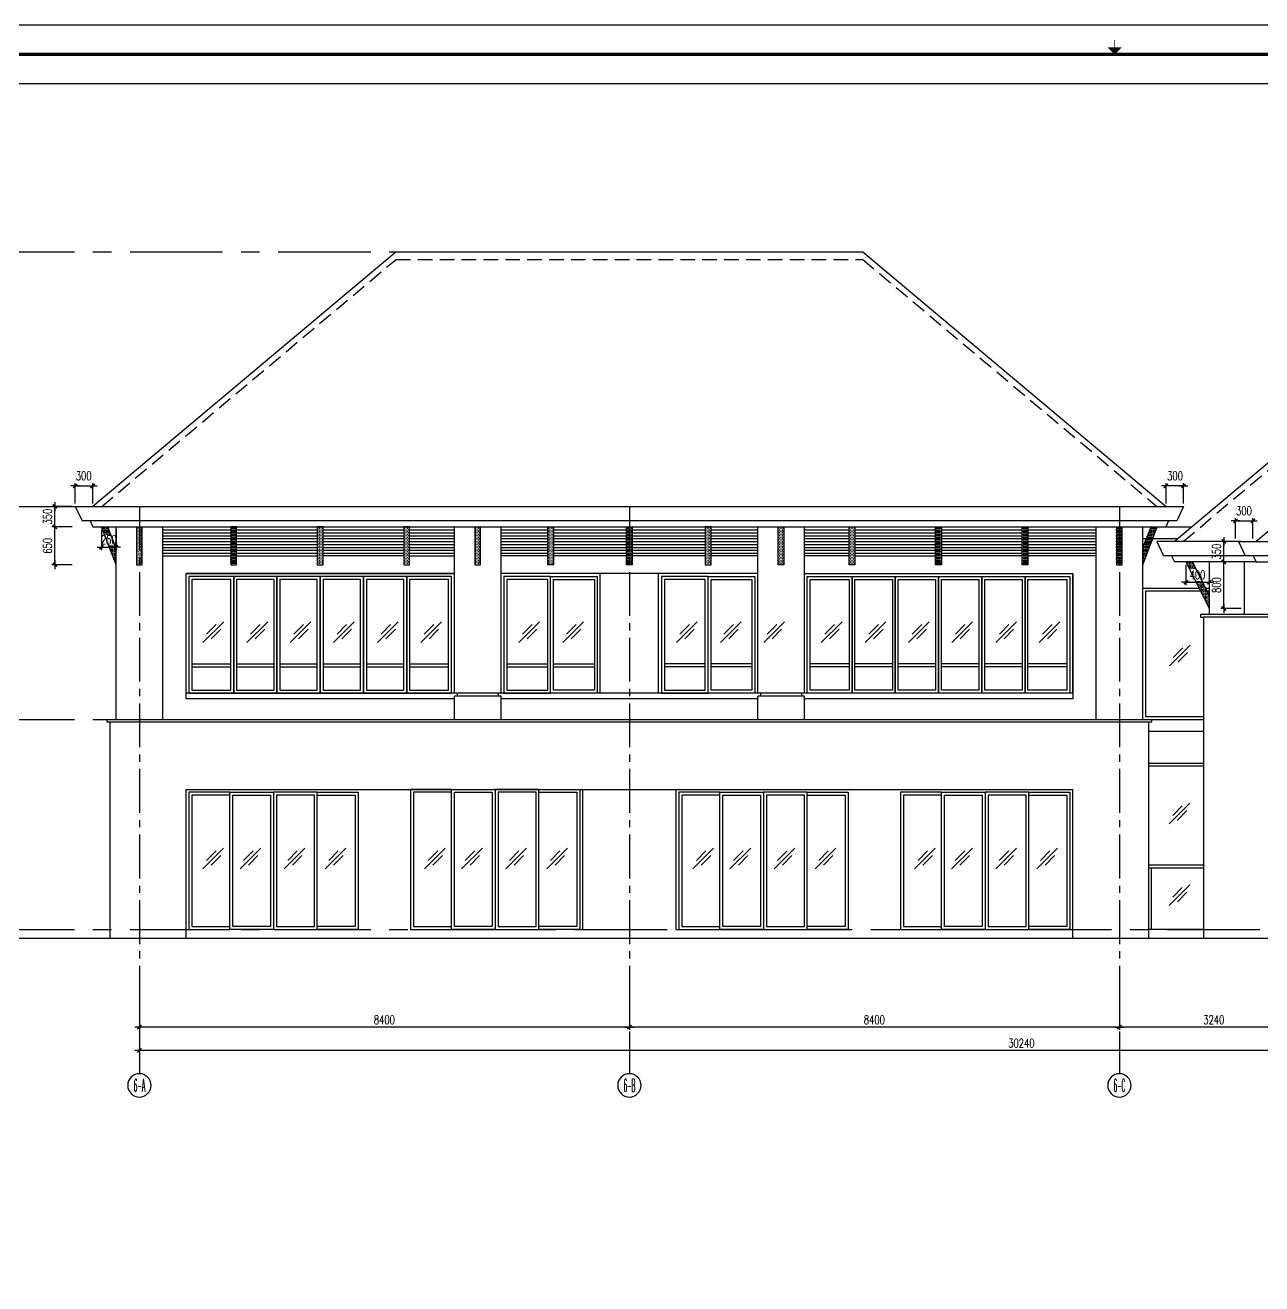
# Model space of a CAD drawing. Extents: x -395226 to -176901, y -140672 to 68263.
# Drawn here: x -263698 to -242497, y -54150 to -32579 of the extents above; entities that cross this region are included whole.
import ezdxf
from ezdxf.enums import TextEntityAlignment as Align

# ---------------------------------------------------------------- set-up
doc = ezdxf.new("R2010")
doc.units = 0
doc.header["$LTSCALE"] = 1000
doc.header["$MEASUREMENT"] = 0
for name, pattern in [('ACAD_ISO08W100', [36, 24, -3, 6, -3]), ('CENTER', [50.8, 31.75, -6.35, 6.35, -6.35]), ('HIDDEN', [0.375, 0.25, -0.125]), ('Plans$0$CENTER2', [1.125, 0.75, -0.125, 0.125, -0.125])]:
    doc.linetypes.add(name, pattern=pattern)
doc.layers.get('0').update_dxf_attribs({"linetype": 'CONTINUOUS'})
doc.layers.get('Defpoints').update_dxf_attribs({"linetype": 'CONTINUOUS'})
for name, color, linetype in [('A-AXIS', 3, 'CONTINUOUS'), ('A-AXIS-TEXT', 7, 'CONTINUOUS'), ('A-COLUMN', 1, 'CONTINUOUS'), ('A-DIM', 201, 'CONTINUOUS'), ('A-DOTE', 8, 'ACAD_ISO08W100'), ('A-FACADE', 5, 'CONTINUOUS'), ('A-FACADE-hatch', 252, 'CONTINUOUS'), ('A-FIN-GRAN', 34, 'CONTINUOUS'), ('A-LINE', 8, 'CONTINUOUS'), ('A-PUB-DIM', 3, 'CONTINUOUS'), ('A-ROOF', 7, 'CONTINUOUS'), ('A-SITE', 7, 'CONTINUOUS'), ('A-WALL', 2, 'CONTINUOUS'), ('A-WINDOW', 4, 'CONTINUOUS'), ('A_Elev_1', 1, 'CONTINUOUS'), ('A_Hatch', 8, 'CONTINUOUS'), ('A_Wall', 3, 'CONTINUOUS'), ('A_Window', 1, 'CONTINUOUS'), ('GLZ 01', 8, 'CONTINUOUS'), ('Plans$0$Grid', 9, 'Plans$0$CENTER2'), ('Sect 18', 1, 'CONTINUOUS'), ('图框', 7, 'CONTINUOUS')]:
    doc.layers.add(name, color=color, linetype=linetype)
doc.styles.add('COMPLEX', font='COMPLEX')
doc.styles.add('DIM_FONT', font='SIMPLEX', dxfattribs={"width": 0.7, "bigfont": 'GBCBIG'})
doc.dimstyles.new('DIM100', dxfattribs={"dimscale": 100, "dimtxt": 3, "dimasz": 0.01, "dimexe": 1, "dimexo": 1, "dimgap": 1, "dimtad": 1, "dimdec": 0, "dimzin": 0, "dimdsep": 46, "dimtxsty": 'DIM_FONT', "dimblk1": '_DIMX', "dimblk2": '_DIMX', "dimsah": 1, "dimcen": 0.01, "dimclrd": 256, "dimclre": 256, "dimclrt": 7, "dimadec": 0, "dimazin": 0, "dimtfac": 1, "dimtdec": 0, "dimtix": 1, "dimtmove": 2, "dimatfit": 3, "dimldrblk": '_DIMX', "dimfxl": 0, "dimtolj": 1, "dimtzin": 5, "dimarcsym": 0})

# ---------------------------------------------------------------- blocks, each defined once
blk = doc.blocks.new('glass hatch')
at = {"color": 9}
for p, q in [((0, 0), (355, 355)), ((61, 143), (225, 306)), ((143, 61), (306, 225))]:
    blk.add_line(p, q, dxfattribs=at)
blk = doc.blocks.new('A$C497E62DC')
for p, q in [((0, 0), (0, 3300)), ((800, 0), (800, 3300))]:
    blk.add_line(p, q)
at = {"color": 8}
blk.add_lwpolyline([(350, 3300), (350, 2650), (450, 2650), (450, 3300)], dxfattribs=at)
blk = doc.blocks.new('_DIMX')
blk.add_line((-150, 0), (150, 0))
at = {"const_width": 50}
blk.add_lwpolyline([(-70, -70), (70, 70)], dxfattribs=at)
blk = doc.blocks.new('*D719')
at = {"layer": 'A-DIM', "lineweight": -2}
for p, q in [((-262390, -41226), (-262390, -41576)), ((-262140, -41226), (-262140, -41576)), ((-262390, -41526), (-262391, -41526)), ((-262390, -41526), (-262140, -41526)), ((-262139, -41526), (-262139, -41526))]:
    blk.add_line(p, q, dxfattribs=at)
at = {"layer": 'Defpoints', "color": 0}
for p in [(-262390, -41176), (-262140, -41176), (-262140, -41526)]:
    blk.add_point(p, dxfattribs=at)
at = {"layer": 'A-DIM', "lineweight": -2, "xscale": 0.5, "yscale": 0.5, "zscale": 0.5}
blk.add_blockref('_DIMX', (-262390, -41526), dxfattribs=at)
at = {"layer": 'A-DIM', "lineweight": -2, "xscale": 0.5, "yscale": 0.5, "zscale": 0.5, "rotation": 180}
blk.add_blockref('_DIMX', (-262140, -41526), dxfattribs=at)
at = {"layer": 'A-DIM', "insert": (-262265, -41401), "char_height": 150, "attachment_point": 5, "style": 'DIM_FONT'}
blk.add_mtext('\\A1;250', dxfattribs=at)
blk = doc.blocks.new('*D720')
at = {"layer": 'A-DIM', "lineweight": -2}
for p, q in [((-262890, -41176), (-263240, -41176)), ((-263190, -41826), (-263190, -41177)), ((-262890, -41826), (-263240, -41826))]:
    blk.add_line(p, q, dxfattribs=at)
at = {"layer": 'Defpoints', "color": 0}
for p in [(-263190, -41176), (-262840, -41176), (-262840, -41826)]:
    blk.add_point(p, dxfattribs=at)
at = {"layer": 'A-DIM', "lineweight": -2, "xscale": 0.5, "yscale": 0.5, "zscale": 0.5}
for p, rotation in [((-263190, -41176), 90), ((-263190, -41826), 270)]:
    blk.add_blockref('_DIMX', p, dxfattribs=dict(at, rotation=rotation))
at = {"layer": 'A-DIM', "insert": (-263315, -41501), "char_height": 150, "attachment_point": 5, "rotation": 90, "style": 'DIM_FONT'}
blk.add_mtext('\\A1;650', dxfattribs=at)
blk = doc.blocks.new('*D721')
at = {"layer": 'A-DIM', "lineweight": -2}
for p, q in [((-262840, -40776), (-262840, -40426)), ((-262839, -40476), (-262540, -40476)), ((-262540, -40776), (-262540, -40426))]:
    blk.add_line(p, q, dxfattribs=at)
at = {"layer": 'Defpoints', "color": 0}
for p in [(-262540, -40476), (-262840, -40826), (-262540, -40826)]:
    blk.add_point(p, dxfattribs=at)
at = {"layer": 'A-DIM', "lineweight": -2, "xscale": 0.5, "yscale": 0.5, "zscale": 0.5, "rotation": 180}
blk.add_blockref('_DIMX', (-262840, -40476), dxfattribs=at)
at = {"layer": 'A-DIM', "lineweight": -2, "xscale": 0.5, "yscale": 0.5, "zscale": 0.5}
blk.add_blockref('_DIMX', (-262540, -40476), dxfattribs=at)
at = {"layer": 'A-DIM', "insert": (-262694, -40304), "char_height": 150, "attachment_point": 5, "style": 'DIM_FONT'}
blk.add_mtext('\\A1;300', dxfattribs=at)
blk = doc.blocks.new('*D722')
at = {"layer": 'A-DIM', "lineweight": -2}
for p, q in [((-262890, -40826), (-263240, -40826)), ((-263190, -40826), (-263190, -40825)), ((-263190, -41176), (-263190, -40826)), ((-262890, -41176), (-263240, -41176)), ((-263190, -41177), (-263190, -41177))]:
    blk.add_line(p, q, dxfattribs=at)
at = {"layer": 'Defpoints', "color": 0}
for p in [(-263190, -40826), (-262840, -40826), (-262840, -41176)]:
    blk.add_point(p, dxfattribs=at)
at = {"layer": 'A-DIM', "lineweight": -2, "xscale": 0.5, "yscale": 0.5, "zscale": 0.5}
for p, rotation in [((-263190, -40826), 270), ((-263190, -41176), 90)]:
    blk.add_blockref('_DIMX', p, dxfattribs=dict(at, rotation=rotation))
at = {"layer": 'A-DIM', "insert": (-263315, -41001), "char_height": 150, "attachment_point": 5, "rotation": 90, "style": 'DIM_FONT'}
blk.add_mtext('\\A1;350', dxfattribs=at)
blk = doc.blocks.new('*D723')
at = {"layer": 'A-DIM', "lineweight": -2}
for p, q in [((-244140, -40776), (-244140, -40426)), ((-243840, -40476), (-244139, -40476)), ((-243840, -40776), (-243840, -40426))]:
    blk.add_line(p, q, dxfattribs=at)
at = {"layer": 'Defpoints', "color": 0}
for p in [(-244140, -40476), (-244140, -40826), (-243840, -40826)]:
    blk.add_point(p, dxfattribs=at)
at = {"layer": 'A-DIM', "lineweight": -2, "xscale": 0.5, "yscale": 0.5, "zscale": 0.5, "rotation": 180}
blk.add_blockref('_DIMX', (-244140, -40476), dxfattribs=at)
at = {"layer": 'A-DIM', "lineweight": -2, "xscale": 0.5, "yscale": 0.5, "zscale": 0.5}
blk.add_blockref('_DIMX', (-243840, -40476), dxfattribs=at)
at = {"layer": 'A-DIM', "insert": (-243985, -40304), "char_height": 150, "attachment_point": 5, "style": 'DIM_FONT'}
blk.add_mtext('\\A1;300', dxfattribs=at)
blk = doc.blocks.new('*D728')
at = {"layer": 'A-DIM', "lineweight": -2}
for p, q in [((-242950, -41376), (-242950, -41026)), ((-242949, -41076), (-242650, -41076)), ((-242650, -41376), (-242650, -41026))]:
    blk.add_line(p, q, dxfattribs=at)
at = {"layer": 'Defpoints', "color": 0}
for p in [(-242650, -41076), (-242950, -41426), (-242650, -41426)]:
    blk.add_point(p, dxfattribs=at)
at = {"layer": 'A-DIM', "lineweight": -2, "xscale": 0.5, "yscale": 0.5, "zscale": 0.5, "rotation": 180}
blk.add_blockref('_DIMX', (-242950, -41076), dxfattribs=at)
at = {"layer": 'A-DIM', "lineweight": -2, "xscale": 0.5, "yscale": 0.5, "zscale": 0.5}
blk.add_blockref('_DIMX', (-242650, -41076), dxfattribs=at)
at = {"layer": 'A-DIM', "insert": (-242804, -40904), "char_height": 150, "attachment_point": 5, "style": 'DIM_FONT'}
blk.add_mtext('\\A1;300', dxfattribs=at)
blk = doc.blocks.new('*D730')
at = {"layer": 'A-DIM', "lineweight": -2}
for p, q in [((-242849, -41776), (-243199, -41776)), ((-243149, -42576), (-243149, -41777)), ((-242849, -42576), (-243199, -42576))]:
    blk.add_line(p, q, dxfattribs=at)
at = {"layer": 'Defpoints', "color": 0}
for p in [(-243149, -41776), (-242799, -41776), (-242799, -42576)]:
    blk.add_point(p, dxfattribs=at)
at = {"layer": 'A-DIM', "lineweight": -2, "xscale": 0.5, "yscale": 0.5, "zscale": 0.5}
for p, rotation in [((-243149, -41776), 90), ((-243149, -42576), 270)]:
    blk.add_blockref('_DIMX', p, dxfattribs=dict(at, rotation=rotation))
at = {"layer": 'A-DIM', "insert": (-243274, -42176), "char_height": 150, "attachment_point": 5, "rotation": 90, "style": 'DIM_FONT'}
blk.add_mtext('\\A1;800', dxfattribs=at)
blk = doc.blocks.new('*D731')
at = {"layer": 'A-DIM', "lineweight": -2}
for p, q in [((-242849, -41426), (-243199, -41426)), ((-243149, -41426), (-243149, -41425)), ((-243149, -41776), (-243149, -41426)), ((-242849, -41776), (-243199, -41776)), ((-243149, -41777), (-243149, -41777))]:
    blk.add_line(p, q, dxfattribs=at)
at = {"layer": 'Defpoints', "color": 0}
for p in [(-243149, -41426), (-242799, -41426), (-242799, -41776)]:
    blk.add_point(p, dxfattribs=at)
at = {"layer": 'A-DIM', "lineweight": -2, "xscale": 0.5, "yscale": 0.5, "zscale": 0.5}
for p, rotation in [((-243149, -41426), 270), ((-243149, -41776), 90)]:
    blk.add_blockref('_DIMX', p, dxfattribs=dict(at, rotation=rotation))
at = {"layer": 'A-DIM', "insert": (-243274, -41601), "char_height": 150, "attachment_point": 5, "rotation": 90, "style": 'DIM_FONT'}
blk.add_mtext('\\A1;350', dxfattribs=at)
blk = doc.blocks.new('*D735')
at = {"layer": 'A-PUB-DIM', "lineweight": -2}
for p, q in [((-244940, -49199), (-244940, -49799)), ((-241700, -49199), (-241700, -49799)), ((-241700, -49749), (-244939, -49749))]:
    blk.add_line(p, q, dxfattribs=at)
at = {"layer": 'Defpoints', "color": 0}
for p in [(-244940, -49149), (-241700, -49149), (-244940, -49749)]:
    blk.add_point(p, dxfattribs=at)
at = {"layer": 'A-PUB-DIM', "lineweight": -2, "xscale": 0.5, "yscale": 0.5, "zscale": 0.5, "rotation": 180}
blk.add_blockref('_DIMX', (-244940, -49749), dxfattribs=at)
at = {"layer": 'A-PUB-DIM', "lineweight": -2, "xscale": 0.5, "yscale": 0.5, "zscale": 0.5}
blk.add_blockref('_DIMX', (-241700, -49749), dxfattribs=at)
at = {"layer": 'A-PUB-DIM', "insert": (-243320, -49624), "char_height": 150, "attachment_point": 5, "style": 'DIM_FONT'}
blk.add_mtext('\\A1;3240', dxfattribs=at)
blk = doc.blocks.new('*D736')
at = {"layer": 'A-PUB-DIM', "lineweight": -2}
for p, q in [((-253340, -49199), (-253340, -49799)), ((-244940, -49199), (-244940, -49799)), ((-244940, -49749), (-253339, -49749))]:
    blk.add_line(p, q, dxfattribs=at)
at = {"layer": 'Defpoints', "color": 0}
for p in [(-253340, -49149), (-244940, -49149), (-253340, -49749)]:
    blk.add_point(p, dxfattribs=at)
at = {"layer": 'A-PUB-DIM', "lineweight": -2, "xscale": 0.5, "yscale": 0.5, "zscale": 0.5, "rotation": 180}
blk.add_blockref('_DIMX', (-253340, -49749), dxfattribs=at)
at = {"layer": 'A-PUB-DIM', "lineweight": -2, "xscale": 0.5, "yscale": 0.5, "zscale": 0.5}
blk.add_blockref('_DIMX', (-244940, -49749), dxfattribs=at)
at = {"layer": 'A-PUB-DIM', "insert": (-249140, -49624), "char_height": 150, "attachment_point": 5, "style": 'DIM_FONT'}
blk.add_mtext('\\A1;8400', dxfattribs=at)
blk = doc.blocks.new('*D737')
at = {"layer": 'A-PUB-DIM', "lineweight": -2}
for p, q in [((-261740, -49199), (-261740, -49799)), ((-253340, -49199), (-253340, -49799)), ((-253340, -49749), (-261739, -49749))]:
    blk.add_line(p, q, dxfattribs=at)
at = {"layer": 'Defpoints', "color": 0}
for p in [(-261740, -49149), (-253340, -49149), (-261740, -49749)]:
    blk.add_point(p, dxfattribs=at)
at = {"layer": 'A-PUB-DIM', "lineweight": -2, "xscale": 0.5, "yscale": 0.5, "zscale": 0.5, "rotation": 180}
blk.add_blockref('_DIMX', (-261740, -49749), dxfattribs=at)
at = {"layer": 'A-PUB-DIM', "lineweight": -2, "xscale": 0.5, "yscale": 0.5, "zscale": 0.5}
blk.add_blockref('_DIMX', (-253340, -49749), dxfattribs=at)
at = {"layer": 'A-PUB-DIM', "insert": (-257540, -49624), "char_height": 150, "attachment_point": 5, "style": 'DIM_FONT'}
blk.add_mtext('\\A1;8400', dxfattribs=at)
blk = doc.blocks.new('*D738')
at = {"layer": 'A-PUB-DIM', "lineweight": -2}
for p, q in [((-261740, -48891), (-261740, -50199)), ((-231500, -48891), (-231500, -50199)), ((-231500, -50149), (-261739, -50149))]:
    blk.add_line(p, q, dxfattribs=at)
at = {"layer": 'Defpoints', "color": 0}
for p in [(-261740, -48841), (-231500, -48841), (-261740, -50149)]:
    blk.add_point(p, dxfattribs=at)
at = {"layer": 'A-PUB-DIM', "lineweight": -2, "xscale": 0.5, "yscale": 0.5, "zscale": 0.5, "rotation": 180}
blk.add_blockref('_DIMX', (-261740, -50149), dxfattribs=at)
at = {"layer": 'A-PUB-DIM', "lineweight": -2, "xscale": 0.5, "yscale": 0.5, "zscale": 0.5}
blk.add_blockref('_DIMX', (-231500, -50149), dxfattribs=at)
at = {"layer": 'A-PUB-DIM', "insert": (-246620, -50024), "char_height": 150, "attachment_point": 5, "style": 'DIM_FONT'}
blk.add_mtext('\\A1;30240', dxfattribs=at)
blk = doc.blocks.new('_AXISO')
blk.add_circle((0, 0), 0.5)
at = {"layer": 'A-AXIS-TEXT', "style": 'COMPLEX', "width": 1.041667}
blk.add_attdef('A', text='', height=0.56, dxfattribs=at).set_placement((-0.25, -0.28), (0.25, -0.28), align=Align.FIT)
blk = doc.blocks.new('*D796')
at = {"layer": 'A-DIM', "lineweight": -2}
for p, q in [((-243800, -41826), (-243800, -42176)), ((-243400, -41826), (-243400, -42176)), ((-243799, -42126), (-243400, -42126))]:
    blk.add_line(p, q, dxfattribs=at)
at = {"layer": 'Defpoints', "color": 0}
for p in [(-243800, -41776), (-243400, -41776), (-243400, -42126)]:
    blk.add_point(p, dxfattribs=at)
at = {"layer": 'A-DIM', "lineweight": -2, "xscale": 0.5, "yscale": 0.5, "zscale": 0.5, "rotation": 180}
blk.add_blockref('_DIMX', (-243800, -42126), dxfattribs=at)
at = {"layer": 'A-DIM', "lineweight": -2, "xscale": 0.5, "yscale": 0.5, "zscale": 0.5}
blk.add_blockref('_DIMX', (-243400, -42126), dxfattribs=at)
at = {"layer": 'A-DIM', "insert": (-243600, -42001), "char_height": 150, "attachment_point": 5, "style": 'DIM_FONT'}
blk.add_mtext('\\A1;400', dxfattribs=at)
blk = doc.blocks.new('TJAD_TK_A0')
at = {"layer": '图框'}
blk.add_line((2162, 399.3), (973, 399.3), dxfattribs=at)
at = {"layer": '图框', "const_width": 0.3}
blk.add_lwpolyline([(1567.5, 391.74), (1567.5, 394.24)], dxfattribs=at)
at = {"layer": '图框', "const_width": 1.2}
blk.add_lwpolyline([(2152, -431.7), (2152, 389.3), (998, 389.3), (998, -431.7)], close=True, dxfattribs=at)
at = {"layer": '图框'}
blk.add_solid([(1565, 391.74), (1570, 391.74), (1567.5, 389.24)], dxfattribs=at)

msp = doc.modelspace()

# ---------------------------------------------------------------- hatches: boundary and pattern name
at = {"layer": 'A-FACADE-hatch'}
h = msp.add_hatch(dxfattribs=at)
h.set_pattern_fill('DOTS', color=256, scale=400, style=0)
h.set_pattern_definition([(360, (-262389.666, -41826.343), (12.5, 25), [0, -25])])
h.paths.add_polyline_path([(-262282.5, -41176.3), (-262389.7, -41176.3), (-262389.7, -41176.3), (-262139.7, -41826.3), (-262139.7, -41547.8)])
h = msp.add_hatch(dxfattribs=at)
h.set_pattern_fill('DOTS', color=256, scale=400, style=0)
h.set_pattern_definition([(360, (-261789.666, -41826.343), (12.5, 25), [0, -25])])
h.paths.add_polyline_path([(-261689.7, -41176.3), (-261789.7, -41176.3), (-261789.7, -41826.3), (-261689.7, -41826.3)])
h = msp.add_hatch(dxfattribs=at)
h.set_pattern_fill('DOTS', color=256, scale=400, style=0)
h.set_pattern_definition([(360, (-260173, -41826.343), (12.5, 25), [0, -25])])
h.paths.add_polyline_path([(-260073, -41176.3), (-260173, -41176.3), (-260173, -41826.3), (-260073, -41826.3)])
h = msp.add_hatch(dxfattribs=at)
h.set_pattern_fill('DOTS', color=256, scale=400, style=0)
h.set_pattern_definition([(360, (-258689.666, -41826.343), (12.5, 25), [0, -25])])
h.paths.add_polyline_path([(-258589.7, -41176.3), (-258689.7, -41176.3), (-258689.7, -41826.3), (-258589.7, -41826.3)])
h = msp.add_hatch(dxfattribs=at)
h.set_pattern_fill('DOTS', color=256, scale=400, style=0)
h.set_pattern_definition([(360, (-257206.333, -41826.343), (12.5, 25), [0, -25])])
h.paths.add_polyline_path([(-257106.3, -41176.3), (-257206.3, -41176.3), (-257206.3, -41826.3), (-257106.3, -41826.3)])
h = msp.add_hatch(dxfattribs=at)
h.set_pattern_fill('DOTS', color=256, scale=400, style=0)
h.set_pattern_definition([(360, (-255989.666, -41826.343), (12.5, 25), [0, -25])])
h.paths.add_polyline_path([(-255889.7, -41176.3), (-255989.7, -41176.3), (-255989.7, -41826.3), (-255889.7, -41826.3)])
h = msp.add_hatch(dxfattribs=at)
h.set_pattern_fill('DOTS', color=256, scale=400, style=0)
h.set_pattern_definition([(360, (-254739.666, -41826.343), (12.5, 25), [0, -25])])
h.paths.add_polyline_path([(-254639.7, -41176.3), (-254739.7, -41176.3), (-254739.7, -41826.3), (-254639.7, -41826.3)])
h = msp.add_hatch(dxfattribs=at)
h.set_pattern_fill('DOTS', color=256, scale=400, style=0)
h.set_pattern_definition([(360, (-253389.666, -41826.343), (12.5, 25), [0, -25])])
h.paths.add_polyline_path([(-253289.7, -41176.3), (-253389.7, -41176.3), (-253389.7, -41826.3), (-253289.7, -41826.3)])
h = msp.add_hatch(dxfattribs=at)
h.set_pattern_fill('DOTS', color=256, scale=400, style=0)
h.set_pattern_definition([(360, (-252039.666, -41826.343), (12.5, 25), [0, -25])])
h.paths.add_polyline_path([(-251939.7, -41176.3), (-252039.7, -41176.3), (-252039.7, -41826.3), (-251939.7, -41826.3)])
h = msp.add_hatch(dxfattribs=at)
h.set_pattern_fill('DOTS', color=256, scale=400, style=0)
h.set_pattern_definition([(360, (-250789.666, -41826.343), (12.5, 25), [0, -25])])
h.paths.add_polyline_path([(-250689.7, -41176.3), (-250789.7, -41176.3), (-250789.7, -41826.3), (-250689.7, -41826.3)])
h = msp.add_hatch(dxfattribs=at)
h.set_pattern_fill('DOTS', color=256, scale=400, style=0)
h.set_pattern_definition([(360, (-249573, -41826.343), (12.5, 25), [0, -25])])
h.paths.add_polyline_path([(-249473, -41176.3), (-249573, -41176.3), (-249573, -41826.3), (-249473, -41826.3)])
h = msp.add_hatch(dxfattribs=at)
h.set_pattern_fill('DOTS', color=256, scale=400, style=0)
h.set_pattern_definition([(360, (-248089.666, -41826.343), (12.5, 25), [0, -25])])
h.paths.add_polyline_path([(-247989.7, -41176.3), (-248089.7, -41176.3), (-248089.7, -41826.3), (-247989.7, -41826.3)])
h = msp.add_hatch(dxfattribs=at)
h.set_pattern_fill('DOTS', color=256, scale=400, style=0)
h.set_pattern_definition([(360, (-246606.333, -41826.343), (12.5, 25), [0, -25])])
h.paths.add_polyline_path([(-246506.3, -41176.3), (-246606.3, -41176.3), (-246606.3, -41826.3), (-246506.3, -41826.3)])
h = msp.add_hatch(dxfattribs=at)
h.set_pattern_fill('DOTS', color=256, scale=400, style=0)
h.set_pattern_definition([(360, (-244989.666, -41826.343), (12.5, 25), [0, -25])])
h.paths.add_polyline_path([(-244889.7, -41176.3), (-244989.7, -41176.3), (-244989.7, -41826.3), (-244889.7, -41826.3)])
h = msp.add_hatch(dxfattribs=at)
h.set_pattern_fill('DOTS', color=256, scale=400, style=0)
h.set_pattern_definition([(360, (-244539.666, -41826.343), (12.5, 25), [0, -25])])
h.paths.add_polyline_path([(-244539.7, -41529), (-244539.7, -41826.3), (-244289.7, -41176.3), (-244395.9, -41176.3)])
h = msp.add_hatch(dxfattribs=at)
h.set_pattern_fill('DOTS', color=256, scale=400, style=0)
h.set_pattern_definition([(180, (-442484.865, 7837.474), (-12.5, 25), [0, -25])])
h.paths.add_polyline_path([(-243799.7, -41776.3), (-243687.9, -41776.3), (-243399.7, -42352.7), (-243399.7, -42576.3)])
at = {"layer": 'A_Hatch'}
h = msp.add_hatch(dxfattribs=at)
h.set_pattern_fill('_USER', color=256, scale=50, style=0, pattern_type=0)
h.set_pattern_definition([(0, (-270966.5, -176028.9), (0, 50), [])])
h.paths.add_polyline_path([(-245339.7, -41176.3), (-246506.3, -41176.3), (-246506.3, -41676.3), (-245339.7, -41676.3)])
h.paths.add_polyline_path([(-260173, -41176.3), (-261339.7, -41176.3), (-261339.7, -41676.3), (-260173, -41676.3)])
h.paths.add_polyline_path([(-258689.7, -41176.3), (-260073, -41176.3), (-260073, -41676.3), (-258689.7, -41676.3)])
h.paths.add_polyline_path([(-257539.7, -41176.3), (-258589.7, -41176.3), (-258589.7, -41676.3), (-257539.7, -41676.3)])
h.paths.add_polyline_path([(-257206.3, -41176.3), (-257539.7, -41176.3), (-257539.7, -41676.3), (-257206.3, -41676.3)])
h.paths.add_polyline_path([(-256339.7, -41176.3), (-257106.3, -41176.3), (-257106.3, -41676.3), (-256339.7, -41676.3)])
h.paths.add_polyline_path([(-254739.7, -41176.3), (-255539.7, -41176.3), (-255539.7, -41676.3), (-254739.7, -41676.3)])
h.paths.add_polyline_path([(-253389.7, -41176.3), (-254639.7, -41176.3), (-254639.7, -41676.3), (-253389.7, -41676.3)])
h.paths.add_polyline_path([(-252039.7, -41176.3), (-253289.7, -41176.3), (-253289.7, -41676.3), (-252039.7, -41676.3)])
h.paths.add_polyline_path([(-251139.7, -41176.3), (-251939.7, -41176.3), (-251939.7, -41676.3), (-251139.7, -41676.3)])
h.paths.add_polyline_path([(-249573, -41176.3), (-250339.7, -41176.3), (-250339.7, -41676.3), (-249573, -41676.3)])
h.paths.add_polyline_path([(-248089.7, -41176.3), (-249139.7, -41176.3), (-249139.7, -41676.3), (-248089.7, -41676.3)])
h.paths.add_polyline_path([(-249139.7, -41176.3), (-249473, -41176.3), (-249473, -41676.3), (-249139.7, -41676.3)])
h.paths.add_polyline_path([(-246606.3, -41176.3), (-247989.7, -41176.3), (-247989.7, -41676.3), (-246606.3, -41676.3)])

# ---------------------------------------------------------------- linework, layer by layer
at = {"layer": 'A-COLUMN'}
for p, q in [((-256339.7, -44026.3), (-256339.7, -41176.3)), ((-255539.7, -44026.3), (-255539.7, -41176.3)), ((-251139.7, -44026.3), (-251139.7, -41176.3)), ((-250339.7, -44026.3), (-250339.7, -41176.3)), ((-256339.7, -44476.3), (-256339.7, -44076.3)), ((-256289.7, -44026.3), (-256289.7, -44076.3)), ((-255589.7, -44026.3), (-255589.7, -44076.3)), ((-255539.7, -44476.3), (-255539.7, -44076.3)), ((-251139.7, -44476.3), (-251139.7, -44076.3)), ((-251089.7, -44026.3), (-251089.7, -44076.3)), ((-250389.7, -44026.3), (-250389.7, -44076.3)), ((-250339.7, -44476.3), (-250339.7, -44076.3))]:
    msp.add_line(p, q, dxfattribs=at)
for points in [[(-243399.7, -41776.3), (-243399.7, -42676.3)], [(-242799.7, -41776.3), (-242799.7, -42676.3)], [(-255539.7, -44026.3), (-256339.7, -44026.3)], [(-255539.7, -44076.3), (-256339.7, -44076.3)], [(-250339.7, -44026.3), (-251139.7, -44026.3)], [(-250339.7, -44076.3), (-251139.7, -44076.3)]]:
    msp.add_lwpolyline(points, dxfattribs=at)
at = {"layer": 'A-DOTE', "linetype": 'CENTER', "ltscale": 0.05}
for p, q in [((-266980.5, -36463), (-257339.7, -36463)), ((-266980.5, -40826.3), (-256855.5, -40826.3)), ((-266980.5, -44476.3), (-257405.5, -44476.3)), ((-266980.5, -48076.3), (-225080.5, -48076.3))]:
    msp.add_line(p, q, dxfattribs=at)
at = {"layer": 'A-FACADE'}
for p, q in [((-261339.7, -41676.3), (-260173, -41676.3)), ((-260073, -41676.3), (-258689.7, -41676.3)), ((-257206.3, -41676.3), (-258589.7, -41676.3)), ((-257106.3, -41676.3), (-256339.7, -41676.3)), ((-254739.7, -41676.3), (-255539.7, -41676.3)), ((-253389.7, -41676.3), (-254639.7, -41676.3)), ((-252039.7, -41676.3), (-253289.7, -41676.3)), ((-251139.7, -41676.3), (-251939.7, -41676.3)), ((-249573, -41676.3), (-250339.7, -41676.3)), ((-249473, -41676.3), (-248089.7, -41676.3)), ((-246606.3, -41676.3), (-247989.7, -41676.3)), ((-245339.7, -41676.3), (-246506.3, -41676.3)), ((-251139.7, -41976.3), (-255539.7, -41976.3)), ((-253839.7, -44026.3), (-253839.7, -41976.3)), ((-252839.7, -44026.3), (-252839.7, -41976.3)), ((-245739.7, -44026.3), (-245739.7, -41976.3)), ((-260939.7, -48226.3), (-260939.7, -45676.3)), ((-260939.7, -45676.3), (-245739.7, -45676.3)), ((-254139.7, -48076.3), (-254139.7, -45676.3)), ((-252539.7, -48076.3), (-252539.7, -45676.3)), ((-245739.7, -48226.3), (-245739.7, -45676.3))]:
    msp.add_line(p, q, dxfattribs=at)
for points in [[(-256339.7, -44126.3), (-260939.7, -44126.3), (-260939.7, -41976.3), (-256339.7, -41976.3)], [(-245739.7, -41976.3), (-245739.7, -44126.3), (-250339.7, -44126.3)], [(-250339.7, -41976.3), (-245739.7, -41976.3)], [(-256339.7, -44026.3), (-260939.7, -44026.3)], [(-251139.7, -44026.3), (-255539.7, -44026.3)], [(-251139.7, -44126.3), (-255539.7, -44126.3)], [(-245739.7, -44026.3), (-250339.7, -44026.3)]]:
    msp.add_lwpolyline(points, dxfattribs=at)
at = {"layer": 'A-FIN-GRAN'}
for p, q in [((-244142.9, -41176.3), (-243701.7, -41176.3)), ((-244539.7, -41376.3), (-244477.4, -41376.3)), ((-244366.6, -41376.3), (-243940.1, -41376.3)), ((-241999.7, -42726.3), (-243499.7, -42726.3)), ((-244389.7, -44476.3), (-243499.7, -44476.3)), ((-244439.7, -44676.3), (-243499.7, -44676.3)), ((-243499.7, -48076.3), (-244439.7, -48076.3))]:
    msp.add_line(p, q, dxfattribs=at)
msp.add_lwpolyline([(-244439.7, -44526.3), (-262239.7, -44526.3)], dxfattribs=at)
at = {"layer": 'A-LINE'}
for p, q in [((-273380.5, -33579.1), (-219680.5, -33579.1)), ((-262139.7, -41826.3), (-262389.7, -41176.3)), ((-262139.7, -41547.8), (-262282.5, -41176.3)), ((-244539.7, -41826.3), (-244289.7, -41176.3)), ((-244539.7, -41529), (-244395.9, -41176.3))]:
    msp.add_line(p, q, dxfattribs=at)
for points in [[(-260173, -41826.3), (-260073, -41826.3), (-260073, -41176.3), (-260173, -41176.3)], [(-258689.7, -41826.3), (-258589.7, -41826.3), (-258589.7, -41176.3), (-258689.7, -41176.3)], [(-257206.3, -41826.3), (-257106.3, -41826.3), (-257106.3, -41176.3), (-257206.3, -41176.3)], [(-254639.7, -41826.3), (-254739.7, -41826.3), (-254739.7, -41176.3), (-254639.7, -41176.3)], [(-253289.7, -41826.3), (-253389.7, -41826.3), (-253389.7, -41176.3), (-253289.7, -41176.3)], [(-252039.7, -41826.3), (-251939.7, -41826.3), (-251939.7, -41176.3), (-252039.7, -41176.3)], [(-249473, -41826.3), (-249573, -41826.3), (-249573, -41176.3), (-249473, -41176.3)], [(-247989.7, -41826.3), (-248089.7, -41826.3), (-248089.7, -41176.3), (-247989.7, -41176.3)], [(-246506.3, -41826.3), (-246606.3, -41826.3), (-246606.3, -41176.3), (-246506.3, -41176.3)]]:
    msp.add_lwpolyline(points, close=True, dxfattribs=at)
for points in [[(-255989.7, -41176.3), (-255989.7, -41826.3), (-255889.7, -41826.3), (-255889.7, -41176.3)], [(-250689.7, -41176.3), (-250689.7, -41826.3), (-250789.7, -41826.3), (-250789.7, -41176.3)], [(-243799.7, -41776.3), (-243399.7, -42576.3)], [(-243687.9, -41776.3), (-243399.7, -42352.7)]]:
    msp.add_lwpolyline(points, dxfattribs=at)
at = {"layer": 'A-ROOF'}
for p, q in [((-257339.7, -36463), (-249339.7, -36463)), ((-262839.7, -40826.3), (-262723.1, -41076.3)), ((-243839.7, -40826.3), (-243956.2, -41076.3)), ((-243956.2, -41076.3), (-262723.1, -41076.3)), ((-262583.1, -41076.3), (-262536.5, -41176.3)), ((-262536.5, -41176.3), (-244142.9, -41176.3)), ((-244096.2, -41076.3), (-244142.9, -41176.3)), ((-244299.7, -41426.3), (-244183.1, -41676.3)), ((-242899.7, -41426.3), (-233499.7, -41426.3)), ((-242899.7, -41426.3), (-242783.1, -41676.3)), ((-242783.1, -41676.3), (-244183.1, -41676.3)), ((-244043.1, -41676.3), (-243996.5, -41776.3)), ((-233616.2, -41676.3), (-242783.1, -41676.3)), ((-242643.1, -41676.3), (-242596.5, -41776.3)), ((-242599.7, -41776.3), (-233802.9, -41776.3))]:
    msp.add_line(p, q, dxfattribs=at)
at = {"layer": 'A-ROOF', "color": 8, "linetype": 'HIDDEN'}
msp.add_line((-243844.1, -41426.3), (-240699.7, -38787.9), dxfattribs=at)
at = {"layer": 'A-ROOF'}
for points in [[(-257339.7, -36463), (-262539.7, -40826.3)], [(-249339.7, -36463), (-244139.7, -40826.3)], [(-242599.7, -41426.3), (-238199.7, -37734.3), (-233799.7, -41426.3)], [(-243999.7, -41426.3), (-240699.7, -38657.3), (-239299.7, -38657.3)], [(-262839.7, -40826.3), (-243839.7, -40826.3)], [(-242899.7, -41426.3), (-244299.7, -41426.3)], [(-242599.7, -41776.3), (-243999.7, -41776.3)]]:
    msp.add_lwpolyline(points, dxfattribs=at)
at = {"layer": 'A-ROOF', "color": 8, "linetype": 'HIDDEN'}
msp.add_lwpolyline([(-262384.1, -40826.3), (-257339.7, -36593.6), (-249339.7, -36593.6), (-244295.2, -40826.3)], dxfattribs=at)
at = {"layer": 'A-SITE', "ltscale": 0.05}
msp.add_lwpolyline([(-273494.7, -48226.3), (-219794.7, -48226.3)], dxfattribs=at)
at = {"layer": 'A-WALL'}
msp.add_lwpolyline([(-262239.7, -48226.3), (-262239.7, -44526.3), (-262289.7, -44526.3), (-262289.7, -44476.3), (-244389.7, -44476.3), (-244389.7, -44526.3), (-244439.7, -44526.3), (-244439.7, -48226.3)], dxfattribs=at)
at = {"layer": 'A-WINDOW'}
for p, q in [((-244539.7, -42226.3), (-243574.7, -42226.3)), ((-243462.9, -42226.3), (-243399.7, -42226.3)), ((-260839.7, -43526.3), (-260173, -43526.3)), ((-260073, -43526.3), (-259431.3, -43526.3)), ((-259331.3, -43526.3), (-258689.7, -43526.3)), ((-258589.7, -43526.3), (-257948, -43526.3)), ((-257848, -43526.3), (-257206.3, -43526.3)), ((-257106.3, -43526.3), (-256439.7, -43526.3)), ((-255439.7, -43526.3), (-254739.7, -43526.3)), ((-254639.7, -43526.3), (-253939.7, -43526.3)), ((-252039.7, -43526.3), (-252739.7, -43526.3)), ((-251239.7, -43526.3), (-251939.7, -43526.3)), ((-249573, -43526.3), (-250239.7, -43526.3)), ((-248831.3, -43526.3), (-249473, -43526.3)), ((-248089.7, -43526.3), (-248731.3, -43526.3)), ((-247348, -43526.3), (-247989.7, -43526.3)), ((-246606.3, -43526.3), (-247248, -43526.3)), ((-245839.7, -43526.3), (-246506.3, -43526.3)), ((-260839.7, -43576.3), (-260173, -43576.3)), ((-260073, -43576.3), (-259431.3, -43576.3)), ((-259331.3, -43576.3), (-258689.7, -43576.3)), ((-258589.7, -43576.3), (-257948, -43576.3)), ((-257848, -43576.3), (-257206.3, -43576.3)), ((-257106.3, -43576.3), (-256439.7, -43576.3)), ((-255439.7, -43576.3), (-254739.7, -43576.3)), ((-254639.7, -43576.3), (-253939.7, -43576.3)), ((-252039.7, -43576.3), (-252739.7, -43576.3)), ((-251239.7, -43576.3), (-251939.7, -43576.3)), ((-249573, -43576.3), (-250239.7, -43576.3)), ((-248831.3, -43576.3), (-249473, -43576.3)), ((-248089.7, -43576.3), (-248731.3, -43576.3)), ((-247348, -43576.3), (-247989.7, -43576.3)), ((-246606.3, -43576.3), (-247248, -43576.3)), ((-245839.7, -43576.3), (-246506.3, -43576.3)), ((-244439.7, -45226.3), (-243499.7, -45226.3)), ((-243499.7, -45276.3), (-244439.7, -45276.3)), ((-243499.7, -46976.3), (-244439.7, -46976.3)), ((-243499.7, -47026.3), (-244439.7, -47026.3))]:
    msp.add_line(p, q, dxfattribs=at)
for points in [[(-260889.7, -44026.3), (-260123, -44026.3), (-260123, -42026.3), (-260889.7, -42026.3)], [(-260123, -44026.3), (-259381.3, -44026.3), (-259381.3, -42026.3), (-260123, -42026.3)], [(-259381.3, -44026.3), (-258639.7, -44026.3), (-258639.7, -42026.3), (-259381.3, -42026.3)], [(-258639.7, -44026.3), (-257898, -44026.3), (-257898, -42026.3), (-258639.7, -42026.3)], [(-257898, -44026.3), (-257156.3, -44026.3), (-257156.3, -42026.3), (-257898, -42026.3)], [(-257156.3, -44026.3), (-256389.7, -44026.3), (-256389.7, -42026.3), (-257156.3, -42026.3)], [(-255489.7, -44026.3), (-254689.7, -44026.3), (-254689.7, -42026.3), (-255489.7, -42026.3)], [(-253889.7, -44026.3), (-254689.7, -44026.3), (-254689.7, -42026.3), (-253889.7, -42026.3)], [(-252789.7, -44026.3), (-251989.7, -44026.3), (-251989.7, -42026.3), (-252789.7, -42026.3)], [(-251189.7, -44026.3), (-251989.7, -44026.3), (-251989.7, -42026.3), (-251189.7, -42026.3)], [(-249523, -44026.3), (-250289.7, -44026.3), (-250289.7, -42026.3), (-249523, -42026.3)], [(-248781.3, -44026.3), (-249523, -44026.3), (-249523, -42026.3), (-248781.3, -42026.3)], [(-248039.7, -44026.3), (-248781.3, -44026.3), (-248781.3, -42026.3), (-248039.7, -42026.3)], [(-247298, -44026.3), (-248039.7, -44026.3), (-248039.7, -42026.3), (-247298, -42026.3)], [(-246556.3, -44026.3), (-247298, -44026.3), (-247298, -42026.3), (-246556.3, -42026.3)], [(-245789.7, -44026.3), (-246556.3, -44026.3), (-246556.3, -42026.3), (-245789.7, -42026.3)], [(-260839.7, -43976.3), (-260173, -43976.3), (-260173, -42076.3), (-260839.7, -42076.3)], [(-260073, -43976.3), (-259431.3, -43976.3), (-259431.3, -42076.3), (-260073, -42076.3)], [(-259331.3, -43976.3), (-258689.7, -43976.3), (-258689.7, -42076.3), (-259331.3, -42076.3)], [(-258589.7, -43976.3), (-257948, -43976.3), (-257948, -42076.3), (-258589.7, -42076.3)], [(-257848, -43976.3), (-257206.3, -43976.3), (-257206.3, -42076.3), (-257848, -42076.3)], [(-257106.3, -43976.3), (-256439.7, -43976.3), (-256439.7, -42076.3), (-257106.3, -42076.3)], [(-255439.7, -43976.3), (-254739.7, -43976.3), (-254739.7, -42076.3), (-255439.7, -42076.3)], [(-253939.7, -43976.3), (-254639.7, -43976.3), (-254639.7, -42076.3), (-253939.7, -42076.3)], [(-252739.7, -43976.3), (-252039.7, -43976.3), (-252039.7, -42076.3), (-252739.7, -42076.3)], [(-251239.7, -43976.3), (-251939.7, -43976.3), (-251939.7, -42076.3), (-251239.7, -42076.3)], [(-249573, -43976.3), (-250239.7, -43976.3), (-250239.7, -42076.3), (-249573, -42076.3)], [(-248831.3, -43976.3), (-249473, -43976.3), (-249473, -42076.3), (-248831.3, -42076.3)], [(-248089.7, -43976.3), (-248731.3, -43976.3), (-248731.3, -42076.3), (-248089.7, -42076.3)], [(-247348, -43976.3), (-247989.7, -43976.3), (-247989.7, -42076.3), (-247348, -42076.3)], [(-246606.3, -43976.3), (-247248, -43976.3), (-247248, -42076.3), (-246606.3, -42076.3)], [(-245839.7, -43976.3), (-246506.3, -43976.3), (-246506.3, -42076.3), (-245839.7, -42076.3)], [(-260189.7, -45726.3), (-259439.7, -45726.3), (-259439.7, -48076.3), (-260189.7, -48076.3)], [(-258689.7, -45726.3), (-259439.7, -45726.3), (-259439.7, -48076.3), (-258689.7, -48076.3)], [(-256389.7, -45676.3), (-255639.7, -45676.3), (-255639.7, -48076.3), (-256389.7, -48076.3)], [(-256339.7, -45726.3), (-255689.7, -45726.3), (-255689.7, -48026.3), (-256339.7, -48026.3)], [(-254889.7, -45676.3), (-255639.7, -45676.3), (-255639.7, -48076.3), (-254889.7, -48076.3)], [(-254939.7, -45726.3), (-255589.7, -45726.3), (-255589.7, -48026.3), (-254939.7, -48026.3)], [(-251789.7, -45726.3), (-251039.7, -45726.3), (-251039.7, -48076.3), (-251789.7, -48076.3)], [(-250289.7, -45726.3), (-251039.7, -45726.3), (-251039.7, -48076.3), (-250289.7, -48076.3)], [(-247989.7, -45726.3), (-247239.7, -45726.3), (-247239.7, -48076.3), (-247989.7, -48076.3)], [(-246489.7, -45726.3), (-247239.7, -45726.3), (-247239.7, -48076.3), (-246489.7, -48076.3)], [(-260139.7, -45776.3), (-259489.7, -45776.3), (-259489.7, -48026.3), (-260139.7, -48026.3)], [(-258739.7, -45776.3), (-259389.7, -45776.3), (-259389.7, -48026.3), (-258739.7, -48026.3)], [(-251739.7, -45776.3), (-251089.7, -45776.3), (-251089.7, -48026.3), (-251739.7, -48026.3)], [(-250339.7, -45776.3), (-250989.7, -45776.3), (-250989.7, -48026.3), (-250339.7, -48026.3)], [(-247939.7, -45776.3), (-247289.7, -45776.3), (-247289.7, -48026.3), (-247939.7, -48026.3)], [(-246539.7, -45776.3), (-247189.7, -45776.3), (-247189.7, -48026.3), (-246539.7, -48026.3)]]:
    msp.add_lwpolyline(points, close=True, dxfattribs=at)
for points in [[(-243549.7, -42276.3), (-244489.7, -42276.3), (-244489.7, -44426.3), (-243499.7, -44426.3)], [(-243399.7, -42276.3), (-243437.9, -42276.3)], [(-260189.7, -45726.3), (-260889.7, -45726.3), (-260889.7, -48076.3), (-260189.7, -48076.3)], [(-258689.7, -45726.3), (-257989.7, -45726.3), (-257989.7, -48076.3), (-258689.7, -48076.3)], [(-256389.7, -45676.3), (-257089.7, -45676.3), (-257089.7, -48076.3), (-256389.7, -48076.3)], [(-256389.7, -45726.3), (-257039.7, -45726.3), (-257039.7, -48026.3), (-256389.7, -48026.3)], [(-254889.7, -45676.3), (-254189.7, -45676.3), (-254189.7, -48076.3), (-254889.7, -48076.3)], [(-254889.7, -45726.3), (-254239.7, -45726.3), (-254239.7, -48026.3), (-254889.7, -48026.3)], [(-251789.7, -45726.3), (-252489.7, -45726.3), (-252489.7, -48076.3), (-251789.7, -48076.3)], [(-250289.7, -45726.3), (-249589.7, -45726.3), (-249589.7, -48076.3), (-250289.7, -48076.3)], [(-247989.7, -45726.3), (-248689.7, -45726.3), (-248689.7, -48076.3), (-247989.7, -48076.3)], [(-246489.7, -45726.3), (-245789.7, -45726.3), (-245789.7, -48076.3), (-246489.7, -48076.3)], [(-260189.7, -45776.3), (-260839.7, -45776.3), (-260839.7, -48026.3), (-260189.7, -48026.3)], [(-258689.7, -45776.3), (-258039.7, -45776.3), (-258039.7, -48026.3), (-258689.7, -48026.3)], [(-251789.7, -45776.3), (-252439.7, -45776.3), (-252439.7, -48026.3), (-251789.7, -48026.3)], [(-250289.7, -45776.3), (-249639.7, -45776.3), (-249639.7, -48026.3), (-250289.7, -48026.3)], [(-247989.7, -45776.3), (-248639.7, -45776.3), (-248639.7, -48026.3), (-247989.7, -48026.3)], [(-246489.7, -45776.3), (-245839.7, -45776.3), (-245839.7, -48026.3), (-246489.7, -48026.3)], [(-244389.7, -48076.3), (-244389.7, -47026.3)]]:
    msp.add_lwpolyline(points, dxfattribs=at)
at = {"layer": 'A_Elev_1', "color": 1}
for p, q in [((-252539.7, -48076.3), (-249539.7, -48076.3)), ((-248739.7, -48076.3), (-245739.7, -48076.3))]:
    msp.add_line(p, q, dxfattribs=at)
at = {"layer": 'A_Window'}
msp.add_line((-260939.7, -44026.3), (-260939.7, -41976.3), dxfattribs=at)
msp.add_lwpolyline([(-256339.7, -41976.3), (-260939.7, -41976.3)], dxfattribs=at)
at = {"layer": 'Plans$0$Grid', "color": 8}
for p, q in [((-261739.7, -40826.3), (-261739.7, -50549.3)), ((-253339.7, -40826.3), (-253339.7, -50549.3)), ((-244939.7, -40826.3), (-244939.7, -50549.3))]:
    msp.add_line(p, q, dxfattribs=at)
at = {"layer": 'Sect 18'}
msp.add_lwpolyline([(-241999.7, -42676.3), (-243549.7, -42676.3), (-243549.7, -42726.3), (-243499.7, -42726.3), (-243499.7, -48226.3)], dxfattribs=at)

# ---------------------------------------------------------------- block references
at = {"layer": 'A-AXIS'}
ref = msp.add_blockref('_AXISO', (-261739.7, -50749.3), dxfattribs=dict(at, xscale=-400.0000000232831, yscale=399.9999999941792, zscale=400))
ref.add_attrib('A', '6-A', dxfattribs={"layer": 'A-AXIS-TEXT', "height": 224, "style": 'COMPLEX', "width": 0.287528}).set_placement((-261836, -50861.3), (-261639.7, -50861.3), align=Align.FIT)
ref = msp.add_blockref('_AXISO', (-253339.7, -50749.3), dxfattribs=dict(at, xscale=-400.0000000232831, yscale=399.9999999941792, zscale=400))
ref.add_attrib('A', '6-B', dxfattribs={"layer": 'A-AXIS-TEXT', "height": 224, "style": 'COMPLEX', "width": 0.292092}).set_placement((-253436, -50861.3), (-253239.7, -50861.3), align=Align.FIT)
ref = msp.add_blockref('_AXISO', (-244939.7, -50749.3), dxfattribs=dict(at, xscale=-400.0000000232831, yscale=399.9999999941792, zscale=400))
ref.add_attrib('A', '6-C', dxfattribs={"layer": 'A-AXIS-TEXT', "height": 224, "style": 'COMPLEX', "width": 0.301669}).set_placement((-245036, -50861.3), (-244839.7, -50861.3), align=Align.FIT)
at = {"layer": 'A-COLUMN'}
for p in [(-262139.7, -44476.3), (-245339.7, -44476.3)]:
    msp.add_blockref('A$C497E62DC', p, dxfattribs=at)
at = {"layer": 'A-WINDOW'}
for p in [(-260649.5, -43157.1), (-259895.3, -43157.1), (-259153.7, -43157.1), (-258412, -43157.1), (-257657.8, -43157.1), (-256916.2, -43157.1), (-255232.8, -43157.1), (-254478.7, -43157.1), (-252532.8, -43157.1), (-251778.7, -43157.1), (-250049.5, -43157.1), (-249295.3, -43157.1), (-248553.7, -43157.1), (-247812, -43157.1), (-247057.8, -43157.1), (-246316.2, -43157.1), (-244078.3, -43556.9), (-260651.1, -47036.7), (-260014.7, -47036.7), (-259258.5, -47036.7), (-258555, -47036.7), (-256851.1, -47036.7), (-256214.7, -47036.7), (-255458.5, -47036.7), (-254755, -47036.7), (-252251.1, -47036.7), (-251614.7, -47036.7), (-250155, -47036.7), (-248451.1, -47036.7), (-247814.7, -47036.7), (-247058.5, -47036.7), (-246355, -47036.7), (-244086.5, -47664.9)]:
    msp.add_blockref('glass hatch', p, dxfattribs=at)
at = {"layer": 'A_Wall', "color": 9}
for p in [(-251037, -43157.1), (-250858.5, -47036.7)]:
    msp.add_blockref('glass hatch', p, dxfattribs=at)
at = {"layer": 'GLZ 01'}
msp.add_blockref('glass hatch', (-244086.5, -46264.4), dxfattribs=at)
at = {"layer": '图框', "xscale": 50, "yscale": 50, "zscale": 50}
msp.add_blockref('TJAD_TK_A0', (-323394.7, -52544), dxfattribs=at)

# ---------------------------------------------------------------- dimensions: what is measured, and where the dimension line sits
at = {"layer": 'A-DIM'}
for base, p1, p2, angle, picture, middle in [((-262539.7, -40476.3), (-262839.7, -40826.3), (-262539.7, -40826.3), 0, '*D721', (-262693.8, -40303.8)), ((-244139.7, -40476.3), (-243839.7, -40826.3), (-244139.7, -40826.3), 180, '*D723', (-243985.5, -40303.8)), ((-242649.7, -41076.3), (-242949.7, -41426.3), (-242649.7, -41426.3), 0, '*D728', (-242803.8, -40903.8))]:
    dim = msp.add_linear_dim(base=base, p1=p1, p2=p2, angle=angle, dimstyle='DIM100', override={"dimscale": 50, "dimclrt": 256}, dxfattribs=at)
    dim.commit()
    dim.dimension.update_dxf_attribs({"geometry": picture, "text_midpoint": middle, "dimtype": 129})
for p1, p2, distance, picture, middle in [((-262839.7, -41176.3), (-262839.7, -40826.3), 350, '*D722', (-263314.7, -41001.3)), ((-262839.7, -41826.3), (-262839.7, -41176.3), 350, '*D720', (-263314.7, -41501.3)), ((-262389.7, -41176.3), (-262139.7, -41176.3), -350, '*D719', (-262264.7, -41401.3)), ((-242799.2, -41776.3), (-242799.2, -41426.3), 350, '*D731', (-243274.2, -41601.3)), ((-243799.7, -41776.3), (-243399.7, -41776.3), -350, '*D796', (-243599.7, -42001.3)), ((-242799.2, -42576.3), (-242799.2, -41776.3), 350, '*D730', (-243274.2, -42176.3))]:
    dim = msp.add_aligned_dim(p1=p1, p2=p2, distance=distance, dimstyle='DIM100', override={"dimscale": 50, "dimclrt": 256}, dxfattribs=at)
    dim.commit()
    dim.dimension.update_dxf_attribs({"geometry": picture, "text_midpoint": middle})
at = {"layer": 'A-PUB-DIM'}
for base, p1, p2, picture, middle in [((-261739.7, -50149.3), (-231499.7, -48841), (-261739.7, -48841), '*D738', (-246619.7, -50024.3)), ((-261739.7, -49749.3), (-253339.7, -49148.7), (-261739.7, -49148.7), '*D737', (-257539.7, -49624.3)), ((-253339.7, -49749.3), (-244939.7, -49148.7), (-253339.7, -49148.7), '*D736', (-249139.7, -49624.3)), ((-244939.7, -49749.3), (-241699.7, -49148.7), (-244939.7, -49148.7), '*D735', (-243319.7, -49624.3))]:
    dim = msp.add_linear_dim(base=base, p1=p1, p2=p2, dimstyle='DIM100', override={"dimscale": 50, "dimclrt": 256}, dxfattribs=at)
    dim.commit()
    dim.dimension.update_dxf_attribs({"geometry": picture, "text_midpoint": middle})

doc.saveas('drawing.dxf')
